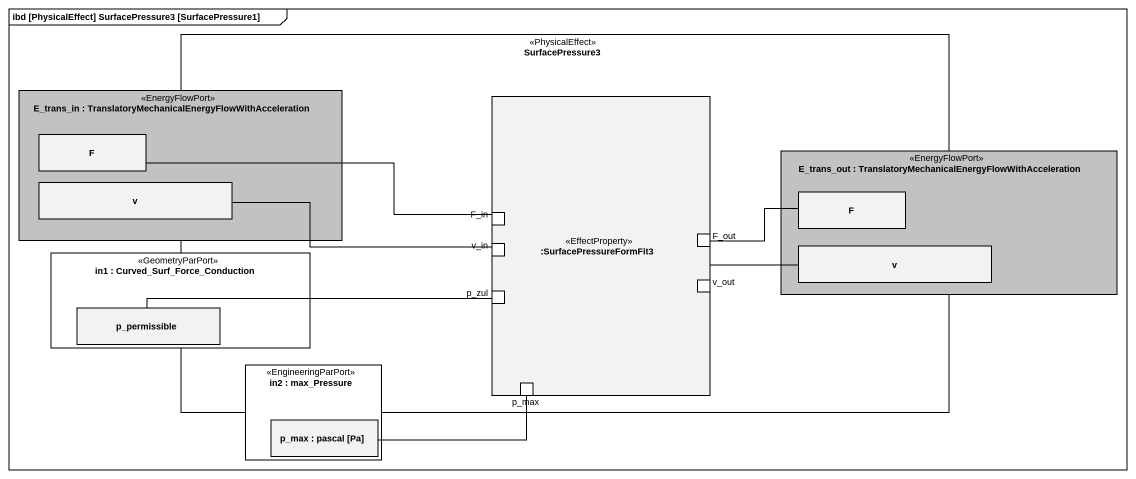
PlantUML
@startuml
mainframe ibd [PhysicalEffect] SurfacePressure3 [SurfacePressure1]
rectangle SurfacePressure3 <<PhysicalEffect>> {
  rectangle "E_trans_in : TranslatoryMechanicalEnergyFlowWithAcceleration" as E_trans_in <<EnergyFlowPort>> #C2C2C2 {
    rectangle F
    rectangle v
  }
  rectangle ":SurfacePressureFormFit3" as SurfacePressureFormFit3 <<EffectProperty>> {
    port F_in
    port F_out
    port v_in
    port v_out
    port p_zul
    port p_max
  }
  rectangle "E_trans_out : TranslatoryMechanicalEnergyFlowWithAcceleration" as E_trans_out <<EnergyFlowPort>> #C2C2C2 {
    rectangle "F" as F_2
    rectangle "v" as v_2
  }
  rectangle "in1 : Curved_Surf_Force_Conduction" as in1 <<GeometryParPort>> #FFFFFF {
    rectangle p_permissible
  }
  rectangle "in2 : max_Pressure" as in2 <<EngineeringParPort>> #FFFFFF {
    rectangle "p_max : pascal [Pa]" as p_max_2
  }
}
F -right- F_in
v -right- v_in
F_out -right- F_2
v_out -right- v_2
p_permissible -right- p_zul
p_max -left- p_max_2
@enduml
